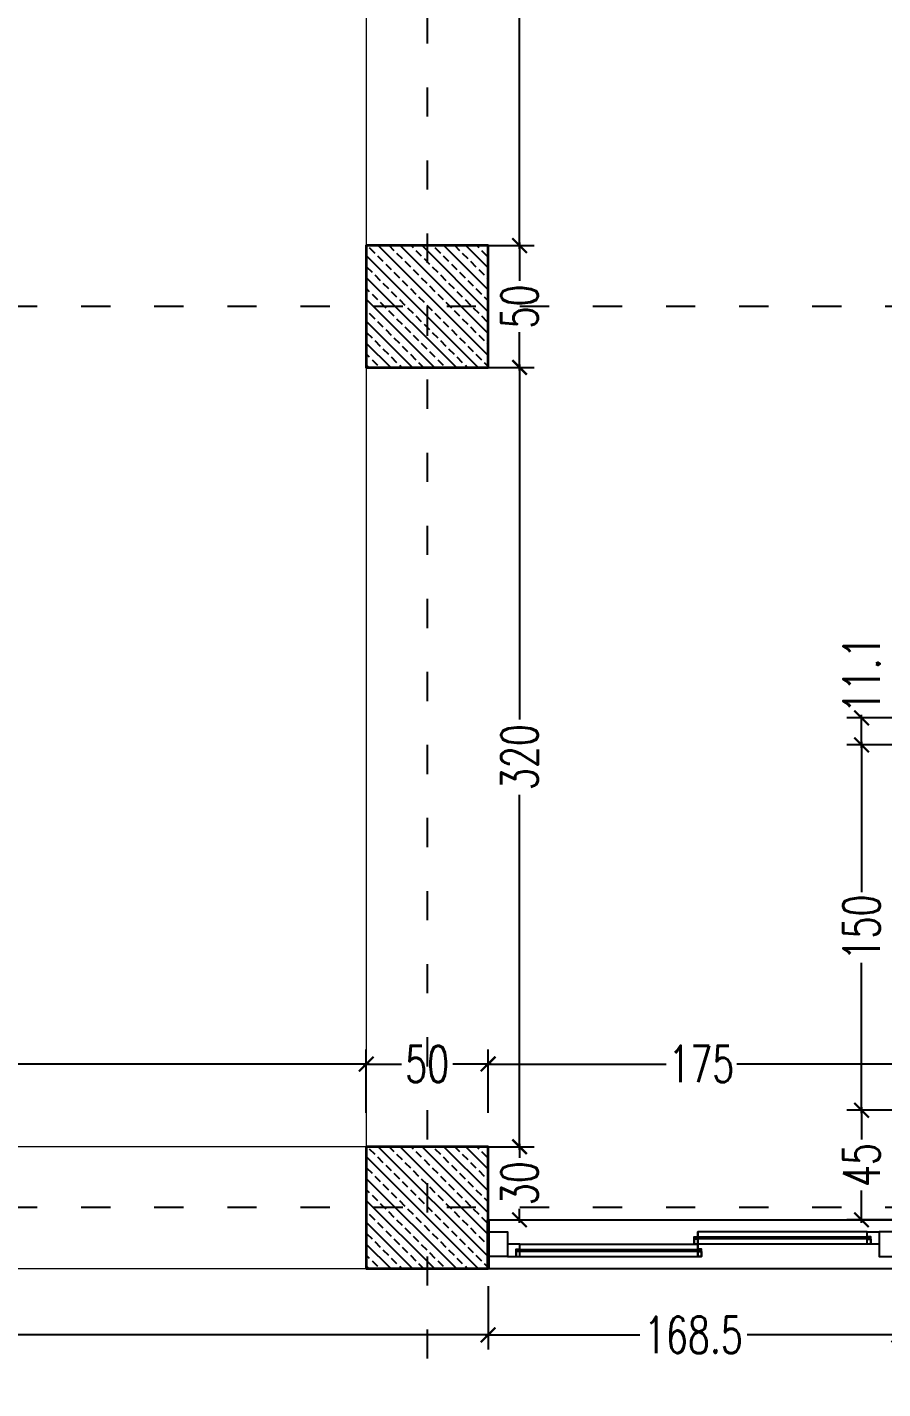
# Model space of a CAD drawing. Header units: centimetres. Extents: x -3207095 to 15275363, y -32656 to 4798027.
# Drawn here: x 687976 to 688327, y 4469428 to 4469987 of the extents above; entities that cross this region are included whole.
import ezdxf

# ---------------------------------------------------------------- set-up
doc = ezdxf.new("R2010")
doc.units = ezdxf.units.CM
doc.linetypes.add('ACAD_ISO03W100', pattern=[30, 12, -18])
doc.linetypes.add('DUZ', pattern=[500, 500])
doc.layers.get('0').update_dxf_attribs({"color": 1, "linetype": 'DUZ'})
for name, color, linetype in [('AGAC', 116, 'Continuous'), ('DIM', 1, 'DUZ'), ('KOLTAR_F', 145, 'Continuous'), ('PEN', 161, 'Continuous')]:
    doc.layers.add(name, color=color, linetype=linetype)
for name, color, linetype, lineweight in [('cam', 143, 'Continuous', 20), ('DUV', 220, 'Continuous', 50), ('DUVAR', 7, 'Continuous', 35), ('gor25', 142, 'Continuous', 25), ('iç duvar', 7, 'Continuous', 50), ('KOLON_F', 3, 'Continuous', 35)]:
    doc.layers.add(name, color=color, linetype=linetype, lineweight=lineweight)
doc.styles.add('DIM', font='ROMANSTW.SHX', dxfattribs={"width": 0.7})
doc.dimstyles.new('1_100', dxfattribs={"dimtxt": 15, "dimasz": 6, "dimexe": 6, "dimexo": 0, "dimgap": 2, "dimtad": 0, "dimdec": 1, "dimzin": 11, "dimdsep": 46, "dimtxsty": 'DIM', "dimblk": 'ARCHTICK', "dimcen": 3, "dimdle": 1.25, "dimclrt": 2, "dimadec": 0, "dimazin": 0, "dimtfac": 1.25, "dimtdec": 1, "dimtix": 1, "dimtofl": 0, "dimtmove": 1, "dimatfit": 3, "dimldrblk": 'ARCHTICK', "dimfxl": 20, "dimfxlon": 1, "dimtolj": 1, "dimtzin": 0, "dimarcsym": 0})

# ---------------------------------------------------------------- blocks, each defined once
blk = doc.blocks.new('_ArchTick')
at = {"color": 0, "linetype": 'ByBlock', "const_width": 0.15}
blk.add_lwpolyline([(-0.5, -0.5), (0.5, 0.5)], dxfattribs=at)
blk = doc.blocks.new('*D659')
at = {"layer": 'Defpoints', "color": 0, "linetype": 'Continuous', "lineweight": 5, "transparency": 16777216}
for p in [(686495.2, 4469476.97), (688165.2, 4469476.97), (688165.2, 4469449.73)]:
    blk.add_point(p, dxfattribs=at)
at = {"layer": 'DIM', "color": 0, "linetype": 'Continuous', "lineweight": -2, "transparency": 16777216}
for p, q in [((686495.2, 4469469.73), (686495.2, 4469443.73)), ((688165.2, 4469469.73), (688165.2, 4469443.73)), ((686493.95, 4469449.73), (687310.7, 4469449.73)), ((688166.45, 4469449.73), (687349.7, 4469449.73))]:
    blk.add_line(p, q, dxfattribs=at)
at = {"layer": 'DIM', "color": 0, "linetype": 'Continuous', "lineweight": -2, "transparency": 16777216, "xscale": 6, "yscale": 6, "zscale": 6, "rotation": 180}
blk.add_blockref('_ArchTick', (686495.2, 4469449.73), dxfattribs=at)
at = {"layer": 'DIM', "color": 0, "linetype": 'Continuous', "lineweight": -2, "transparency": 16777216, "xscale": 6, "yscale": 6, "zscale": 6}
blk.add_blockref('_ArchTick', (688165.2, 4469449.73), dxfattribs=at)
at = {"layer": 'DIM', "color": 2, "linetype": 'Continuous', "lineweight": 5, "transparency": 16777216, "insert": (687330.2, 4469449.73), "char_height": 15, "attachment_point": 5, "style": 'DIM'}
blk.add_mtext('\\A1;1670', dxfattribs=at)
blk = doc.blocks.new('*D654')
at = {"layer": 'Defpoints', "color": 0, "linetype": 'Continuous', "lineweight": 5, "transparency": 16777216}
for p in [(685455.2, 4469443.73), (689205.2, 4469443.73), (689205.2, 4469421.31)]:
    blk.add_point(p, dxfattribs=at)
at = {"layer": 'DIM', "color": 0, "linetype": 'Continuous', "lineweight": -2, "transparency": 16777216}
for p, q in [((685455.2, 4469441.31), (685455.2, 4469415.31)), ((689205.2, 4469441.31), (689205.2, 4469415.31)), ((685453.95, 4469421.31), (687309.7, 4469421.31)), ((689206.45, 4469421.31), (687350.7, 4469421.31))]:
    blk.add_line(p, q, dxfattribs=at)
at = {"layer": 'DIM', "color": 0, "linetype": 'Continuous', "lineweight": -2, "transparency": 16777216, "xscale": 6, "yscale": 6, "zscale": 6, "rotation": 180}
blk.add_blockref('_ArchTick', (685455.2, 4469421.31), dxfattribs=at)
at = {"layer": 'DIM', "color": 0, "linetype": 'Continuous', "lineweight": -2, "transparency": 16777216, "xscale": 6, "yscale": 6, "zscale": 6}
blk.add_blockref('_ArchTick', (689205.2, 4469421.31), dxfattribs=at)
at = {"layer": 'DIM', "color": 2, "linetype": 'Continuous', "lineweight": 5, "transparency": 16777216, "insert": (687330.2, 4469421.31), "char_height": 15, "attachment_point": 5, "style": 'DIM'}
blk.add_mtext('\\A1;3750', dxfattribs=at)
blk = doc.blocks.new('*D664')
at = {"layer": 'Defpoints', "color": 0, "linetype": 'Continuous', "lineweight": 5, "transparency": 16777216}
for p in [(688165.2, 4469476.97), (688333.7, 4469476.97), (688333.7, 4469449.73)]:
    blk.add_point(p, dxfattribs=at)
at = {"layer": 'DIM', "color": 0, "linetype": 'Continuous', "lineweight": -2, "transparency": 16777216}
for p, q in [((688165.2, 4469469.73), (688165.2, 4469443.73)), ((688333.7, 4469469.73), (688333.7, 4469443.73)), ((688163.95, 4469449.73), (688227.45, 4469449.73)), ((688334.95, 4469449.73), (688271.45, 4469449.73))]:
    blk.add_line(p, q, dxfattribs=at)
at = {"layer": 'DIM', "color": 0, "linetype": 'Continuous', "lineweight": -2, "transparency": 16777216, "xscale": 6, "yscale": 6, "zscale": 6, "rotation": 180}
blk.add_blockref('_ArchTick', (688165.2, 4469449.73), dxfattribs=at)
at = {"layer": 'DIM', "color": 0, "linetype": 'Continuous', "lineweight": -2, "transparency": 16777216, "xscale": 6, "yscale": 6, "zscale": 6}
blk.add_blockref('_ArchTick', (688333.7, 4469449.73), dxfattribs=at)
at = {"layer": 'DIM', "color": 2, "linetype": 'Continuous', "lineweight": 5, "transparency": 16777216, "insert": (688249.45, 4469449.73), "char_height": 15, "attachment_point": 5, "style": 'DIM'}
blk.add_mtext('\\A1;168.5', dxfattribs=at)
blk = doc.blocks.new('*D891')
at = {"layer": 'Defpoints', "color": 0, "linetype": 'Continuous', "lineweight": 5, "transparency": 16777216}
for p in [(688340.2, 4469691.97), (688318.44, 4469541.97), (688340.2, 4469541.97)]:
    blk.add_point(p, dxfattribs=at)
at = {"layer": 'DIM', "color": 0, "linetype": 'Continuous', "lineweight": -2, "transparency": 16777216}
for p, q in [((688338.44, 4469691.97), (688312.44, 4469691.97)), ((688318.44, 4469693.22), (688318.44, 4469631.47)), ((688318.44, 4469540.72), (688318.44, 4469602.47)), ((688338.44, 4469541.97), (688312.44, 4469541.97))]:
    blk.add_line(p, q, dxfattribs=at)
at = {"layer": 'DIM', "color": 0, "linetype": 'Continuous', "lineweight": -2, "transparency": 16777216, "xscale": 6, "yscale": 6, "zscale": 6}
for p, rotation in [((688318.44, 4469691.97), 90), ((688318.44, 4469541.97), 270)]:
    blk.add_blockref('_ArchTick', p, dxfattribs=dict(at, rotation=rotation))
at = {"layer": 'DIM', "color": 2, "linetype": 'Continuous', "lineweight": 5, "transparency": 16777216, "insert": (688318.44, 4469616.97), "char_height": 15, "attachment_point": 5, "rotation": 90, "style": 'DIM'}
blk.add_mtext('\\A1;150', dxfattribs=at)
blk = doc.blocks.new('*D892')
at = {"layer": 'Defpoints', "color": 0, "linetype": 'Continuous', "lineweight": 5, "transparency": 16777216}
for p in [(688340.2, 4469541.97), (688318.44, 4469496.97), (688340.2, 4469496.97)]:
    blk.add_point(p, dxfattribs=at)
at = {"layer": 'DIM', "color": 0, "linetype": 'Continuous', "lineweight": -2, "transparency": 16777216}
for p, q in [((688338.44, 4469541.97), (688312.44, 4469541.97)), ((688318.44, 4469543.22), (688318.44, 4469529.97)), ((688318.44, 4469495.72), (688318.44, 4469508.97)), ((688338.44, 4469496.97), (688312.44, 4469496.97))]:
    blk.add_line(p, q, dxfattribs=at)
at = {"layer": 'DIM', "color": 0, "linetype": 'Continuous', "lineweight": -2, "transparency": 16777216, "xscale": 6, "yscale": 6, "zscale": 6}
for p, rotation in [((688318.44, 4469541.97), 90), ((688318.44, 4469496.97), 270)]:
    blk.add_blockref('_ArchTick', p, dxfattribs=dict(at, rotation=rotation))
at = {"layer": 'DIM', "color": 2, "linetype": 'Continuous', "lineweight": 5, "transparency": 16777216, "insert": (688318.44, 4469519.47), "char_height": 15, "attachment_point": 5, "rotation": 90, "style": 'DIM'}
blk.add_mtext('\\A1;45', dxfattribs=at)
blk = doc.blocks.new('*D893')
at = {"layer": 'Defpoints', "color": 0, "linetype": 'Continuous', "lineweight": 5, "transparency": 16777216}
for p in [(688318.44, 4469703.08), (688343.79, 4469703.08), (688347.63, 4469691.97)]:
    blk.add_point(p, dxfattribs=at)
at = {"layer": 'DIM', "color": 0, "linetype": 'Continuous', "lineweight": -2, "transparency": 16777216}
for p, q in [((688338.44, 4469703.08), (688312.44, 4469703.08)), ((688318.44, 4469690.72), (688318.44, 4469704.33)), ((688338.44, 4469691.97), (688312.44, 4469691.97))]:
    blk.add_line(p, q, dxfattribs=at)
at = {"layer": 'DIM', "color": 0, "linetype": 'Continuous', "lineweight": -2, "transparency": 16777216, "xscale": 6, "yscale": 6, "zscale": 6}
for p, rotation in [((688318.44, 4469703.08), 90), ((688318.44, 4469691.97), 270)]:
    blk.add_blockref('_ArchTick', p, dxfattribs=dict(at, rotation=rotation))
at = {"layer": 'DIM', "color": 2, "linetype": 'Continuous', "lineweight": 5, "transparency": 16777216, "insert": (688318.44, 4469720.78), "char_height": 15, "attachment_point": 5, "rotation": 90, "style": 'DIM'}
blk.add_mtext('\\A1;11.1', dxfattribs=at)
blk = doc.blocks.new('*D897')
at = {"layer": 'Defpoints', "color": 0, "linetype": 'Continuous', "lineweight": 5, "transparency": 16777216}
for p in [(688115.2, 4469560.95), (686545.2, 4469526.97), (688115.2, 4469526.97)]:
    blk.add_point(p, dxfattribs=at)
at = {"layer": 'DIM', "color": 0, "linetype": 'Continuous', "lineweight": -2, "transparency": 16777216}
for p, q in [((686545.2, 4469540.95), (686545.2, 4469566.95)), ((688115.2, 4469540.95), (688115.2, 4469566.95)), ((686543.95, 4469560.95), (687310.7, 4469560.95)), ((688116.45, 4469560.95), (687349.7, 4469560.95))]:
    blk.add_line(p, q, dxfattribs=at)
at = {"layer": 'DIM', "color": 0, "linetype": 'Continuous', "lineweight": -2, "transparency": 16777216, "xscale": 6, "yscale": 6, "zscale": 6, "rotation": 180}
blk.add_blockref('_ArchTick', (686545.2, 4469560.95), dxfattribs=at)
at = {"layer": 'DIM', "color": 0, "linetype": 'Continuous', "lineweight": -2, "transparency": 16777216, "xscale": 6, "yscale": 6, "zscale": 6}
blk.add_blockref('_ArchTick', (688115.2, 4469560.95), dxfattribs=at)
at = {"layer": 'DIM', "color": 2, "linetype": 'Continuous', "lineweight": 5, "transparency": 16777216, "insert": (687330.2, 4469560.95), "char_height": 15, "attachment_point": 5, "style": 'DIM'}
blk.add_mtext('\\A1;1570', dxfattribs=at)
blk = doc.blocks.new('*D898')
at = {"layer": 'Defpoints', "color": 0, "linetype": 'Continuous', "lineweight": 5, "transparency": 16777216}
for p in [(688340.2, 4469568.83), (688165.2, 4469560.95), (688165.2, 4469526.97)]:
    blk.add_point(p, dxfattribs=at)
at = {"layer": 'DIM', "color": 0, "linetype": 'Continuous', "lineweight": -2, "transparency": 16777216}
for p, q in [((688340.2, 4469568.83), (688340.2, 4469554.95)), ((688165.2, 4469540.95), (688165.2, 4469566.95)), ((688163.95, 4469560.95), (688238.2, 4469560.95)), ((688341.45, 4469560.95), (688267.2, 4469560.95))]:
    blk.add_line(p, q, dxfattribs=at)
at = {"layer": 'DIM', "color": 0, "linetype": 'Continuous', "lineweight": -2, "transparency": 16777216, "xscale": 6, "yscale": 6, "zscale": 6, "rotation": 180}
blk.add_blockref('_ArchTick', (688165.2, 4469560.95), dxfattribs=at)
at = {"layer": 'DIM', "color": 0, "linetype": 'Continuous', "lineweight": -2, "transparency": 16777216, "xscale": 6, "yscale": 6, "zscale": 6}
blk.add_blockref('_ArchTick', (688340.2, 4469560.95), dxfattribs=at)
at = {"layer": 'DIM', "color": 2, "linetype": 'Continuous', "lineweight": 5, "transparency": 16777216, "insert": (688252.7, 4469560.95), "char_height": 15, "attachment_point": 5, "style": 'DIM'}
blk.add_mtext('\\A1;175', dxfattribs=at)
blk = doc.blocks.new('*D899')
at = {"layer": 'Defpoints', "color": 0, "linetype": 'Continuous', "lineweight": 5, "transparency": 16777216}
for p in [(688115.2, 4469560.95), (688115.2, 4469526.97), (688165.2, 4469526.97)]:
    blk.add_point(p, dxfattribs=at)
at = {"layer": 'DIM', "color": 0, "linetype": 'Continuous', "lineweight": -2, "transparency": 16777216}
for p, q in [((688115.2, 4469540.95), (688115.2, 4469566.95)), ((688165.2, 4469540.95), (688165.2, 4469566.95)), ((688113.95, 4469560.95), (688129.7, 4469560.95)), ((688166.45, 4469560.95), (688150.7, 4469560.95))]:
    blk.add_line(p, q, dxfattribs=at)
at = {"layer": 'DIM', "color": 0, "linetype": 'Continuous', "lineweight": -2, "transparency": 16777216, "xscale": 6, "yscale": 6, "zscale": 6, "rotation": 180}
blk.add_blockref('_ArchTick', (688115.2, 4469560.95), dxfattribs=at)
at = {"layer": 'DIM', "color": 0, "linetype": 'Continuous', "lineweight": -2, "transparency": 16777216, "xscale": 6, "yscale": 6, "zscale": 6}
blk.add_blockref('_ArchTick', (688165.2, 4469560.95), dxfattribs=at)
at = {"layer": 'DIM', "color": 2, "linetype": 'Continuous', "lineweight": 5, "transparency": 16777216, "insert": (688140.2, 4469560.95), "char_height": 15, "attachment_point": 5, "style": 'DIM'}
blk.add_mtext('\\A1;50', dxfattribs=at)
blk = doc.blocks.new('*D900')
at = {"layer": 'Defpoints', "color": 0, "linetype": 'Continuous', "lineweight": 5, "transparency": 16777216}
for p in [(688165.2, 4469526.97), (688178.1, 4469526.97), (688165.2, 4469496.97)]:
    blk.add_point(p, dxfattribs=at)
at = {"layer": 'DIM', "color": 0, "linetype": 'Continuous', "lineweight": -2, "transparency": 16777216}
for p, q in [((688178.1, 4469528.22), (688178.1, 4469522.47)), ((688165.2, 4469526.97), (688184.1, 4469526.97)), ((688178.1, 4469495.72), (688178.1, 4469501.47)), ((688165.2, 4469496.97), (688184.1, 4469496.97))]:
    blk.add_line(p, q, dxfattribs=at)
at = {"layer": 'DIM', "color": 0, "linetype": 'Continuous', "lineweight": -2, "transparency": 16777216, "xscale": 6, "yscale": 6, "zscale": 6}
for p, rotation in [((688178.1, 4469526.97), 90), ((688178.1, 4469496.97), 270)]:
    blk.add_blockref('_ArchTick', p, dxfattribs=dict(at, rotation=rotation))
at = {"layer": 'DIM', "color": 2, "linetype": 'Continuous', "lineweight": 5, "transparency": 16777216, "insert": (688178.1, 4469511.97), "char_height": 15, "attachment_point": 5, "rotation": 90, "style": 'DIM'}
blk.add_mtext('\\A1;30', dxfattribs=at)
blk = doc.blocks.new('*D901')
at = {"layer": 'Defpoints', "color": 0, "linetype": 'Continuous', "lineweight": 5, "transparency": 16777216}
for p in [(688165.2, 4469846.97), (688178.1, 4469846.97), (688165.2, 4469526.97)]:
    blk.add_point(p, dxfattribs=at)
at = {"layer": 'DIM', "color": 0, "linetype": 'Continuous', "lineweight": -2, "transparency": 16777216}
for p, q in [((688165.2, 4469846.97), (688184.1, 4469846.97)), ((688178.1, 4469848.22), (688178.1, 4469702.47)), ((688178.1, 4469525.72), (688178.1, 4469671.47)), ((688165.2, 4469526.97), (688184.1, 4469526.97))]:
    blk.add_line(p, q, dxfattribs=at)
at = {"layer": 'DIM', "color": 0, "linetype": 'Continuous', "lineweight": -2, "transparency": 16777216, "xscale": 6, "yscale": 6, "zscale": 6}
for p, rotation in [((688178.1, 4469846.97), 90), ((688178.1, 4469526.97), 270)]:
    blk.add_blockref('_ArchTick', p, dxfattribs=dict(at, rotation=rotation))
at = {"layer": 'DIM', "color": 2, "linetype": 'Continuous', "lineweight": 5, "transparency": 16777216, "insert": (688178.1, 4469686.97), "char_height": 15, "attachment_point": 5, "rotation": 90, "style": 'DIM'}
blk.add_mtext('\\A1;320', dxfattribs=at)
blk = doc.blocks.new('*D902')
at = {"layer": 'Defpoints', "color": 0, "linetype": 'Continuous', "lineweight": 5, "transparency": 16777216}
for p in [(688165.2, 4469896.97), (688178.1, 4469896.97), (688165.2, 4469846.97)]:
    blk.add_point(p, dxfattribs=at)
at = {"layer": 'DIM', "color": 0, "linetype": 'Continuous', "lineweight": -2, "transparency": 16777216}
for p, q in [((688165.2, 4469896.97), (688184.1, 4469896.97)), ((688178.1, 4469898.22), (688178.1, 4469882.47)), ((688178.1, 4469845.72), (688178.1, 4469861.47)), ((688165.2, 4469846.97), (688184.1, 4469846.97))]:
    blk.add_line(p, q, dxfattribs=at)
at = {"layer": 'DIM', "color": 0, "linetype": 'Continuous', "lineweight": -2, "transparency": 16777216, "xscale": 6, "yscale": 6, "zscale": 6}
for p, rotation in [((688178.1, 4469896.97), 90), ((688178.1, 4469846.97), 270)]:
    blk.add_blockref('_ArchTick', p, dxfattribs=dict(at, rotation=rotation))
at = {"layer": 'DIM', "color": 2, "linetype": 'Continuous', "lineweight": 5, "transparency": 16777216, "insert": (688178.1, 4469871.97), "char_height": 15, "attachment_point": 5, "rotation": 90, "style": 'DIM'}
blk.add_mtext('\\A1;50', dxfattribs=at)
blk = doc.blocks.new('*D903')
at = {"layer": 'Defpoints', "color": 0, "linetype": 'Continuous', "lineweight": 5, "transparency": 16777216}
for p in [(688165.2, 4470586.97), (688178.1, 4470586.97), (688165.2, 4469896.97)]:
    blk.add_point(p, dxfattribs=at)
at = {"layer": 'DIM', "color": 0, "linetype": 'Continuous', "lineweight": -2, "transparency": 16777216}
for p, q in [((688165.2, 4470586.97), (688184.1, 4470586.97)), ((688178.1, 4470588.22), (688178.1, 4470257.47)), ((688178.1, 4469895.72), (688178.1, 4470226.47)), ((688165.2, 4469896.97), (688184.1, 4469896.97))]:
    blk.add_line(p, q, dxfattribs=at)
at = {"layer": 'DIM', "color": 0, "linetype": 'Continuous', "lineweight": -2, "transparency": 16777216, "xscale": 6, "yscale": 6, "zscale": 6}
for p, rotation in [((688178.1, 4470586.97), 90), ((688178.1, 4469896.97), 270)]:
    blk.add_blockref('_ArchTick', p, dxfattribs=dict(at, rotation=rotation))
at = {"layer": 'DIM', "color": 2, "linetype": 'Continuous', "lineweight": 5, "transparency": 16777216, "insert": (688178.1, 4470241.97), "char_height": 15, "attachment_point": 5, "rotation": 90, "style": 'DIM'}
blk.add_mtext('\\A1;690', dxfattribs=at)

msp = doc.modelspace()

# ---------------------------------------------------------------- hatches: boundary and pattern name
at = {"layer": 'KOLTAR_F'}
h = msp.add_hatch(dxfattribs=at)
h.set_pattern_fill('ANSI33', color=256, angle=90, style=0)
h.set_pattern_definition([(135, (5191647.668, 3809263.487), (-4.4901280605, -4.4901280605), []), (135, (5191647.668, 3809267.977), (-4.4901280605, -4.4901280605), [3.175, -1.5875])])
h.paths.add_polyline_path([(688165.2, 4469846.97), (688165.2, 4469896.97), (688115.2, 4469896.97), (688115.2, 4469846.97)])
h = msp.add_hatch(dxfattribs=at)
h.set_pattern_fill('ANSI33', color=256, angle=90, style=0)
h.set_pattern_definition([(135, (5191647.668, 3808893.487), (-4.4901280605, -4.4901280605), []), (135, (5191647.668, 3808897.977), (-4.4901280605, -4.4901280605), [3.175, -1.5875])])
h.paths.add_polyline_path([(688165.2, 4469476.97), (688165.2, 4469526.97), (688115.2, 4469526.97), (688115.2, 4469476.97)])

# ---------------------------------------------------------------- linework, layer by layer
at = {"color": 232, "linetype": 'ACAD_ISO03W100'}
for p, q in [((688140.2, 4472511.97), (688140.2, 4469381.97)), ((689300.2, 4469871.97), (685360.2, 4469871.97)), ((689300.2, 4469501.97), (685360.2, 4469501.97))]:
    msp.add_line(p, q, dxfattribs=at)
at = {"layer": 'AGAC'}
for p, q in [((688165.2, 4469496.97), (688333.7, 4469496.97)), ((688165.2, 4469476.97), (688333.7, 4469476.97))]:
    msp.add_line(p, q, dxfattribs=at)
at = {"layer": 'cam'}
for p, q in [((688322.2, 4469489.97), (688249.7, 4469489.97)), ((688322.2, 4469489.47), (688249.7, 4469489.47)), ((688322.2, 4469488.97), (688249.7, 4469488.97)), ((688176.7, 4469484.97), (688252.7, 4469484.97)), ((688176.7, 4469484.47), (688252.7, 4469484.47)), ((688176.7, 4469483.97), (688252.7, 4469483.97))]:
    msp.add_line(p, q, dxfattribs=at)
at = {"layer": 'DUV'}
msp.add_line((688165.2, 4469476.97), (688165.2, 4469496.97), dxfattribs=at)
at = {"layer": 'DUVAR'}
msp.add_line((688165.2, 4469476.97), (688165.2, 4469496.97), dxfattribs=at)
at = {"layer": 'gor25'}
for p, q in [((688320.7, 4469491.97), (688251.2, 4469491.97)), ((688178.2, 4469486.97), (688251.2, 4469486.97)), ((688320.7, 4469486.97), (688251.2, 4469486.97)), ((688178.2, 4469481.97), (688251.2, 4469481.97))]:
    msp.add_line(p, q, dxfattribs=at)
at = {"layer": 'iç duvar', "color": 252, "linetype": 'Continuous', "lineweight": 5, "true_color": 0x939598}
msp.add_line((688115.2, 4470586.97), (688115.2, 4469896.97), dxfattribs=at)
at = {"layer": 'iç duvar', "color": 7, "lineweight": 18}
msp.add_line((686545.2, 4469476.97), (688115.2, 4469476.97), dxfattribs=at)
at = {"layer": 'iç duvar', "color": 7, "linetype": 'Continuous', "lineweight": 5}
msp.add_lwpolyline([(686545.2, 4470586.97), (688115.2, 4470586.97), (688115.2, 4469526.97), (686545.2, 4469526.97)], close=True, dxfattribs=at)
at = {"layer": 'KOLON_F'}
for points in [[(688165.2, 4469846.97), (688165.2, 4469896.97), (688115.2, 4469896.97), (688115.2, 4469846.97)], [(688165.2, 4469476.97), (688165.2, 4469526.97), (688115.2, 4469526.97), (688115.2, 4469476.97)]]:
    msp.add_lwpolyline(points, close=True, dxfattribs=at)
at = {"layer": 'PEN'}
for points in [[(688173.2, 4469491.97), (688173.2, 4469491.97), (688173.2, 4469481.97), (688165.2, 4469481.97), (688165.2, 4469481.97), (688165.2, 4469491.97), (688165.2, 4469491.97), (688165.2, 4469491.97), (688173.2, 4469491.97)], [(688251.2, 4469491.97), (688251.2, 4469491.97), (688251.2, 4469486.97), (688249.7, 4469486.97), (688249.7, 4469488.97), (688249.7, 4469489.97), (688251.2, 4469489.97), (688251.2, 4469491.97), (688251.2, 4469491.97)], [(688249.7, 4469486.97), (688251.2, 4469486.97), (688251.2, 4469488.97), (688249.7, 4469488.97)], [(688325.7, 4469491.97), (688325.7, 4469491.97), (688325.7, 4469486.97), (688322.2, 4469486.97), (688322.2, 4469488.97), (688322.2, 4469489.97), (688320.7, 4469489.97), (688320.7, 4469491.97), (688325.7, 4469491.97)], [(688322.2, 4469486.97), (688320.7, 4469486.97), (688320.7, 4469488.97), (688322.2, 4469488.97)], [(688325.7, 4469491.97), (688325.7, 4469491.97), (688325.7, 4469481.97), (688333.7, 4469481.97), (688333.7, 4469481.97), (688333.7, 4469491.97), (688333.7, 4469491.97), (688333.7, 4469491.97), (688325.7, 4469491.97)], [(688173.2, 4469486.97), (688173.2, 4469486.97), (688173.2, 4469481.97), (688176.7, 4469481.97), (688176.7, 4469483.97), (688176.7, 4469484.97), (688178.2, 4469484.97), (688178.2, 4469486.97), (688173.2, 4469486.97)], [(688176.7, 4469481.97), (688178.2, 4469481.97), (688178.2, 4469483.97), (688176.7, 4469483.97)], [(688251.2, 4469486.97), (688251.2, 4469486.97), (688251.2, 4469481.97), (688252.7, 4469481.97), (688252.7, 4469483.97), (688252.7, 4469484.97), (688251.2, 4469484.97), (688251.2, 4469486.97), (688251.2, 4469486.97)], [(688252.7, 4469481.97), (688251.2, 4469481.97), (688251.2, 4469483.97), (688252.7, 4469483.97)]]:
    msp.add_lwpolyline(points, close=True, dxfattribs=at)

# ---------------------------------------------------------------- dimensions: what is measured, and where the dimension line sits
at = {"layer": 'DIM', "linetype": 'Continuous', "lineweight": 5}
for base, p1, p2, angle, picture, middle in [((688178.1, 4470586.97), (688165.2, 4469896.97), (688165.2, 4470586.97), 90, '*D903', (688178.1, 4470241.97)), ((688178.1, 4469896.97), (688165.2, 4469846.97), (688165.2, 4469896.97), 90, '*D902', (688178.1, 4469871.97)), ((688178.1, 4469846.97), (688165.2, 4469526.97), (688165.2, 4469846.97), 90, '*D901', (688178.1, 4469686.97)), ((688318.44, 4469541.97), (688340.2, 4469691.97), (688340.2, 4469541.97), 90, '*D891', (688318.44, 4469616.97)), ((688115.2, 4469560.95), (688165.2, 4469526.97), (688115.2, 4469526.97), 180, '*D899', (688140.2, 4469560.95)), ((688165.2, 4469560.95), (688340.2, 4469568.83), (688165.2, 4469526.97), 180, '*D898', (688252.7, 4469560.95)), ((688318.44, 4469496.97), (688340.2, 4469541.97), (688340.2, 4469496.97), 90, '*D892', (688318.44, 4469519.47)), ((688178.1, 4469526.97), (688165.2, 4469496.97), (688165.2, 4469526.97), 90, '*D900', (688178.1, 4469511.97))]:
    dim = msp.add_linear_dim(base=base, p1=p1, p2=p2, angle=angle, dimstyle='1_100', dxfattribs=at)
    dim.commit()
    dim.dimension.update_dxf_attribs({"geometry": picture, "text_midpoint": middle})
dim = msp.add_linear_dim(base=(688318.44, 4469703.08), p1=(688347.63, 4469691.97), p2=(688343.79, 4469703.08), angle=90, dimstyle='1_100', dxfattribs=at)
dim.commit()
dim.dimension.update_dxf_attribs({"geometry": '*D893', "text_midpoint": (688318.44, 4469720.78), "dimtype": 160})
for base, p1, p2, picture, middle in [((688115.2, 4469560.95), (686545.2, 4469526.97), (688115.2, 4469526.97), '*D897', (687330.2, 4469560.95)), ((688165.2, 4469449.73), (686495.2, 4469476.97), (688165.2, 4469476.97), '*D659', (687330.2, 4469449.73)), ((688333.7, 4469449.73), (688165.2, 4469476.97), (688333.7, 4469476.97), '*D664', (688249.45, 4469449.73)), ((689205.2, 4469421.31), (685455.2, 4469443.73), (689205.2, 4469443.73), '*D654', (687330.2, 4469421.31))]:
    dim = msp.add_linear_dim(base=base, p1=p1, p2=p2, dimstyle='1_100', dxfattribs=at)
    dim.commit()
    dim.dimension.update_dxf_attribs({"geometry": picture, "text_midpoint": middle})

doc.saveas('drawing.dxf')
